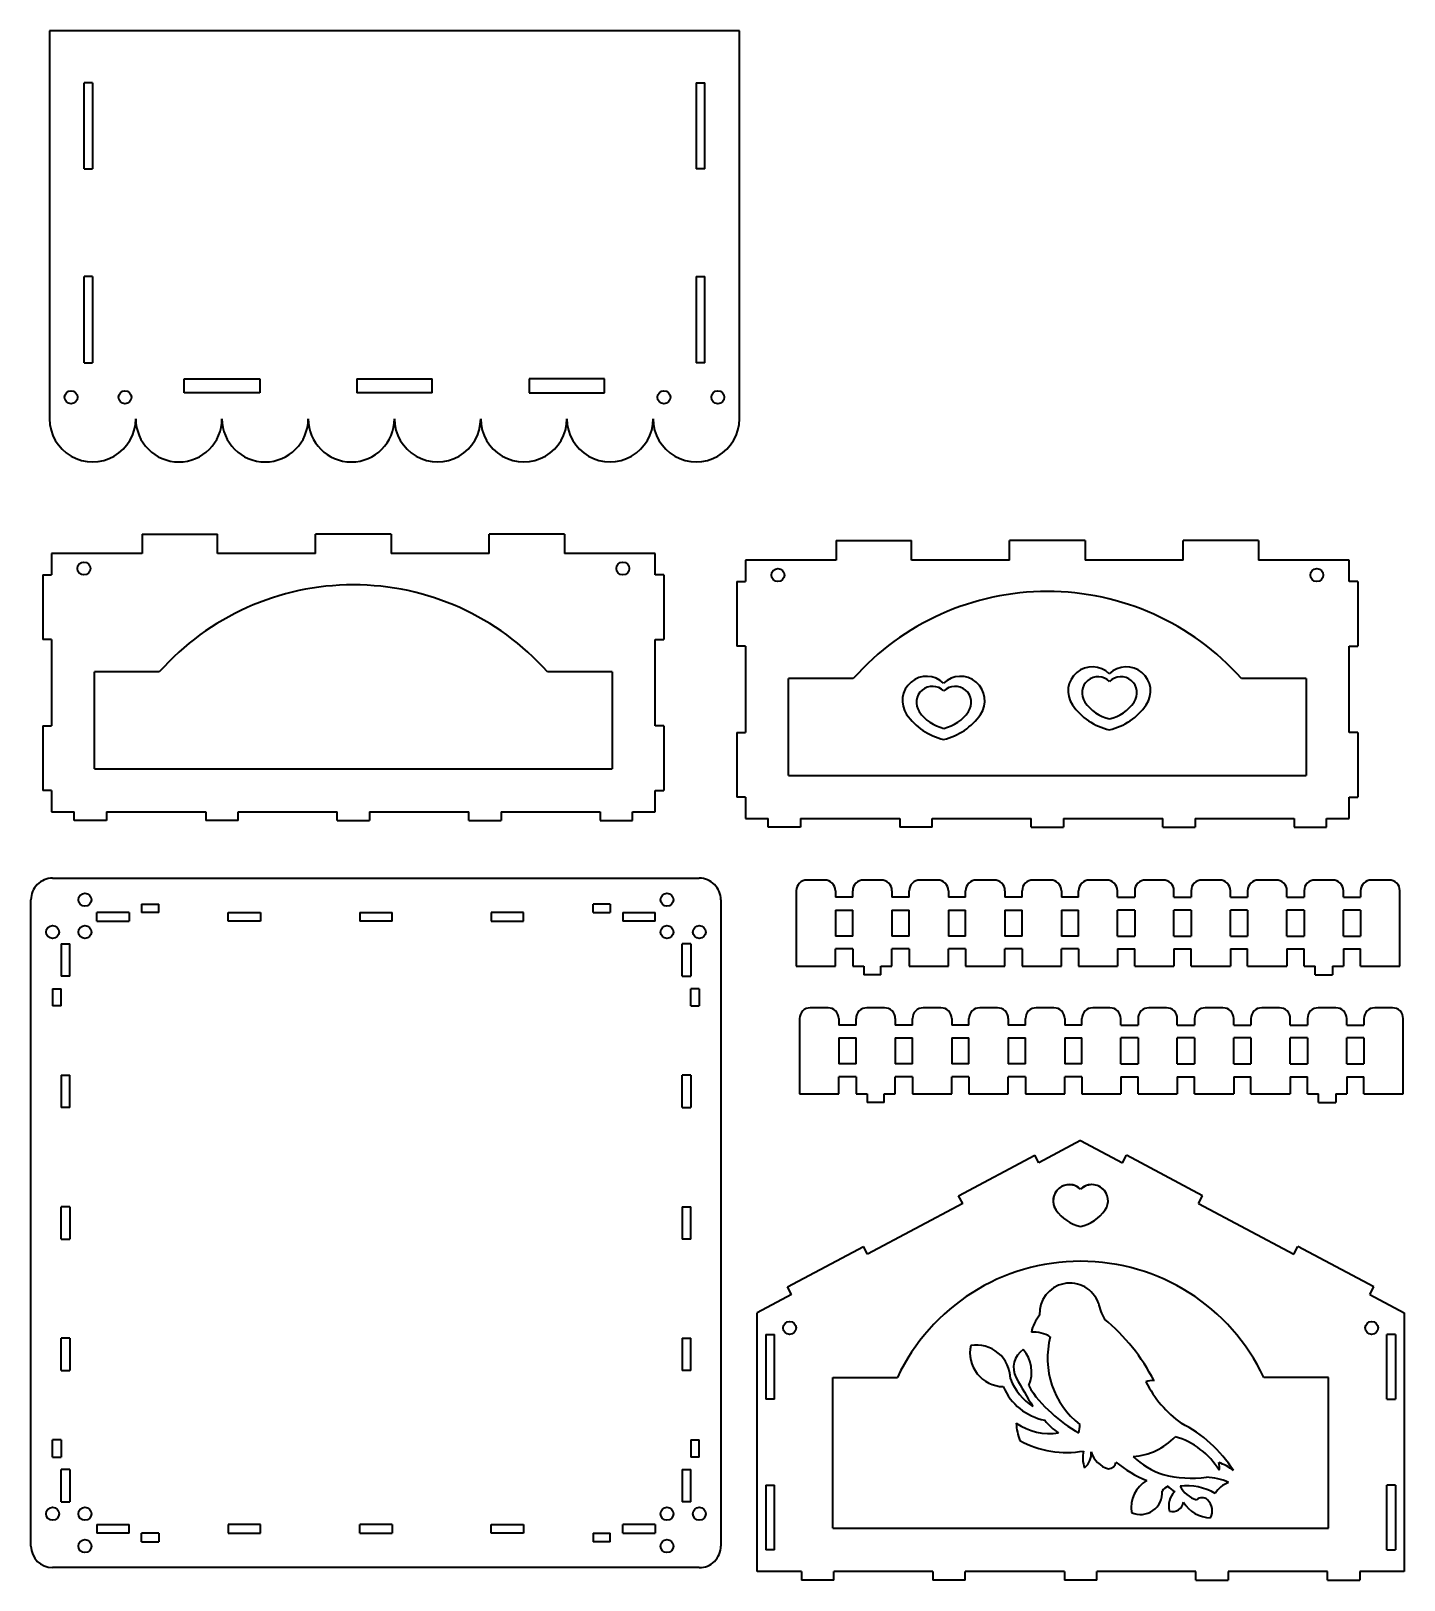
# Model space of a CAD drawing. Extents: x 109 to 1080, y 61 to 780.
# Drawn here: x 109 to 746, y 61 to 780 of the extents above; entities that cross this region are included whole.
import ezdxf

# ---------------------------------------------------------------- set-up
doc = ezdxf.new("R2010")
doc.units = 0

msp = doc.modelspace()

# ---------------------------------------------------------------- linework, layer by layer
at = {"color": 7, "lineweight": 35}
for p, q in [((438.057831, 779.971863), (118.057816, 779.971863)), ((118.057816, 779.971863), (118.057816, 599.971863)), ((438.057831, 599.971863), (438.057831, 779.971863)), ((134.057816, 715.971863), (134.057816, 755.971863)), ((138.057816, 755.971863), (138.057816, 715.971863)), ((418.057831, 755.971863), (418.057831, 715.971863)), ((422.057831, 715.971863), (422.057831, 755.971863)), ((134.057816, 625.971863), (134.057816, 665.971863)), ((138.057816, 665.971863), (138.057816, 625.971863)), ((418.057831, 665.971863), (418.057831, 625.971863)), ((422.057831, 625.971863), (422.057831, 665.971863)), ((180.557816, 618.471863), (215.557816, 618.471863)), ((260.5578, 618.471863), (295.5578, 618.471863)), ((375.557831, 618.471863), (340.5578, 618.471863)), ((215.557816, 611.971863), (180.557816, 611.971863)), ((295.5578, 611.971863), (260.5578, 611.971863)), ((340.5578, 611.971863), (375.557831, 611.971863)), ((160.986969, 546.494812), (195.986969, 546.494812)), ((276.486969, 546.494812), (241.486969, 546.494812)), ((356.986969, 546.494812), (321.986969, 546.494812)), ((482.904846, 543.437622), (517.904846, 543.437622)), ((598.404846, 543.437622), (563.404846, 543.437622)), ((678.904785, 543.437622), (643.904785, 543.437622)), ((160.986969, 537.494812), (118.986969, 537.494812)), ((241.486969, 537.494812), (195.986969, 537.494812)), ((321.986969, 537.494812), (276.486969, 537.494812)), ((398.986969, 537.494812), (356.986969, 537.494812)), ((482.904846, 534.437622), (440.904846, 534.437622)), ((563.404846, 534.437622), (517.904846, 534.437622)), ((643.904785, 534.437622), (598.404846, 534.437622)), ((720.904785, 534.437622), (678.904785, 534.437622)), ((114.986969, 527.494812), (114.986969, 497.494843)), ((402.986969, 527.494812), (402.986969, 497.494843)), ((436.904846, 524.437622), (436.904846, 494.437653)), ((724.904785, 524.437622), (724.904785, 494.437653)), ((118.986969, 497.494843), (118.986969, 457.494843)), ((398.986969, 457.494843), (398.986969, 497.494843)), ((440.904846, 494.437653), (440.904846, 454.437653)), ((720.904785, 454.437653), (720.904785, 494.437653)), ((168.986969, 482.494843), (138.986969, 482.494843)), ((138.986969, 437.494843), (138.986969, 482.494843)), ((378.986969, 482.494843), (348.986969, 482.494843)), ((378.986969, 482.494843), (378.986969, 437.494843)), ((490.904846, 479.437653), (460.904846, 479.437653)), ((460.904846, 434.437653), (460.904846, 479.437653)), ((700.904785, 479.437653), (670.904785, 479.437653)), ((700.904785, 479.437653), (700.904785, 434.437653)), ((114.986969, 457.494843), (114.986969, 427.494843)), ((402.986969, 457.494843), (402.986969, 427.494843)), ((436.904846, 454.437653), (436.904846, 424.437653)), ((724.904785, 454.437653), (724.904785, 424.437653)), ((138.986969, 437.494843), (378.986969, 437.494843)), ((460.904846, 434.437653), (700.904785, 434.437653)), ((144.486969, 417.494843), (190.486969, 417.494843)), ((205.486969, 417.494843), (251.486969, 417.494843)), ((266.486969, 417.494843), (312.486969, 417.494843)), ((327.486969, 417.494843), (373.486969, 417.494843)), ((466.404846, 414.437653), (512.404846, 414.437653)), ((527.404846, 414.437653), (573.404846, 414.437653)), ((588.404846, 414.437653), (634.404785, 414.437653)), ((649.404785, 414.437653), (695.404785, 414.437653)), ((119.463043, 386.771698), (419.463043, 386.771698)), ((109.463043, 76.771683), (109.463043, 376.771698)), ((429.463043, 376.771698), (429.463043, 76.771683)), ((464.413757, 380.922638), (464.413757, 345.922638)), ((744.413696, 345.922638), (744.413696, 380.922638)), ((465.957764, 321.602142), (465.957764, 286.602142)), ((745.957764, 286.602142), (745.957764, 321.602142)), ((596.337769, 265.028107), (576.925964, 254.675171)), ((596.337769, 265.028107), (615.749512, 254.675171)), ((539.749512, 239.381042), (575.043579, 258.20459)), ((652.926025, 239.381042), (617.631836, 258.20459)), ((541.631836, 235.851639), (497.514191, 212.32222)), ((651.043579, 235.851639), (695.161255, 212.32222)), ((460.337738, 197.028107), (495.631866, 215.851639)), ((732.337769, 197.028107), (697.043579, 215.851639)), ((446.337738, 65.028107), (446.337738, 185.028107)), ((746.337769, 185.028107), (746.337769, 65.028107)), ((450.337738, 175.028107), (450.337738, 145.028107)), ((454.337738, 145.028107), (454.337738, 175.028107)), ((738.337769, 145.028107), (738.337769, 175.028107)), ((742.337769, 175.028107), (742.337769, 145.028107)), ((481.337738, 85.028107), (481.337738, 155.028107)), ((481.337738, 155.028107), (511.337738, 155.028107)), ((711.337769, 155.028107), (681.337769, 155.028107)), ((711.337769, 85.028107), (711.337769, 155.028107)), ((450.337738, 105.028107), (450.337738, 75.028107)), ((454.337738, 75.028107), (454.337738, 105.028107)), ((738.337769, 75.028107), (738.337769, 105.028107)), ((742.337769, 105.028107), (742.337769, 75.028107)), ((481.337738, 85.028107), (711.337769, 85.028107)), ((419.463043, 66.771683), (119.463043, 66.771683)), ((466.837738, 65.028107), (446.337738, 65.028107)), ((527.837769, 65.028107), (481.837738, 65.028107)), ((588.837769, 65.028107), (542.837769, 65.028107)), ((649.837769, 65.028107), (603.837769, 65.028107)), ((710.837769, 65.028107), (664.837769, 65.028107)), ((746.337769, 65.028107), (725.837769, 65.028107))]:
    msp.add_line(p, q, dxfattribs=at)
at = {"color": 7, "lineweight": 35, "ltscale": 0.1}
for p, q in [((138.057816, 755.971863), (134.057816, 755.971863)), ((418.057831, 755.971863), (422.057831, 755.971863)), ((134.057816, 715.971863), (138.057816, 715.971863)), ((422.057831, 715.971863), (418.057831, 715.971863)), ((138.057816, 665.971863), (134.057816, 665.971863)), ((418.057831, 665.971863), (422.057831, 665.971863)), ((134.057816, 625.971863), (138.057816, 625.971863)), ((422.057831, 625.971863), (418.057831, 625.971863)), ((114.986969, 527.494812), (118.986969, 527.494812)), ((402.986969, 527.494812), (398.986969, 527.494812)), ((436.904846, 524.437622), (440.904846, 524.437622)), ((724.904785, 524.437622), (720.904785, 524.437622)), ((118.986969, 497.494843), (114.986969, 497.494843)), ((398.986969, 497.494843), (402.986969, 497.494843)), ((440.904846, 494.437653), (436.904846, 494.437653)), ((720.904785, 494.437653), (724.904785, 494.437653)), ((114.986969, 457.494843), (118.986969, 457.494843)), ((402.986969, 457.494843), (398.986969, 457.494843)), ((436.904846, 454.437653), (440.904846, 454.437653)), ((724.904785, 454.437653), (720.904785, 454.437653)), ((118.986969, 427.494843), (114.986969, 427.494843)), ((398.986969, 427.494843), (402.986969, 427.494843)), ((440.904846, 424.437653), (436.904846, 424.437653)), ((720.904785, 424.437653), (724.904785, 424.437653)), ((129.486969, 413.494843), (129.486969, 417.494843)), ((144.486969, 417.494843), (144.486969, 413.494843)), ((190.486969, 417.494843), (190.486969, 413.494843)), ((205.486969, 413.494843), (205.486969, 417.494843)), ((251.486969, 413.494843), (251.486969, 417.494843)), ((266.486969, 417.494843), (266.486969, 413.494843)), ((312.486969, 413.494843), (312.486969, 417.494843)), ((327.486969, 417.494843), (327.486969, 413.494843)), ((373.486969, 417.494843), (373.486969, 413.494843)), ((388.486969, 413.494843), (388.486969, 417.494843)), ((451.404846, 410.437653), (451.404846, 414.437653)), ((466.404846, 414.437653), (466.404846, 410.437653)), ((512.404846, 414.437653), (512.404846, 410.437653)), ((527.404846, 410.437653), (527.404846, 414.437653)), ((573.404846, 410.437653), (573.404846, 414.437653)), ((588.404846, 414.437653), (588.404846, 410.437653)), ((634.404785, 410.437653), (634.404785, 414.437653)), ((649.404785, 414.437653), (649.404785, 410.437653)), ((695.404785, 414.437653), (695.404785, 410.437653)), ((710.404785, 410.437653), (710.404785, 414.437653)), ((160.763046, 374.771698), (160.763046, 370.771698)), ((168.763046, 370.771698), (168.763046, 374.771698)), ((370.163055, 370.771698), (370.163055, 374.771698)), ((378.163055, 374.771698), (378.163055, 370.771698)), ((139.963043, 366.771698), (139.963043, 370.771698)), ((154.963043, 370.771698), (154.963043, 366.771698)), ((200.963043, 366.771698), (200.963043, 370.771698)), ((215.963043, 370.771698), (215.963043, 366.771698)), ((261.963043, 370.771698), (261.963043, 366.771698)), ((276.963043, 366.771698), (276.963043, 370.771698)), ((322.963043, 370.771698), (322.963043, 366.771698)), ((337.963043, 366.771698), (337.963043, 370.771698)), ((383.963043, 370.771698), (383.963043, 366.771698)), ((398.963043, 366.771698), (398.963043, 370.771698)), ((123.463043, 356.271698), (127.463043, 356.271698)), ((415.463043, 356.271698), (411.463043, 356.271698)), ((495.713776, 345.922638), (495.713776, 341.922638)), ((503.713776, 341.922638), (503.713776, 345.922638)), ((705.11377, 341.922638), (705.11377, 345.922638)), ((713.11377, 345.922638), (713.11377, 341.922638)), ((127.463043, 341.271698), (123.463043, 341.271698)), ((411.463043, 341.271698), (415.463043, 341.271698)), ((119.463043, 335.47171), (123.463043, 335.47171)), ((419.463043, 335.47171), (415.463043, 335.47171)), ((123.463043, 327.47171), (119.463043, 327.47171)), ((415.463043, 327.47171), (419.463043, 327.47171)), ((123.463043, 295.271698), (127.463043, 295.271698)), ((415.463043, 295.271698), (411.463043, 295.271698)), ((497.257782, 286.602142), (497.257782, 282.602142)), ((505.257782, 282.602142), (505.257782, 286.602142)), ((706.657715, 282.602142), (706.657715, 286.602142)), ((714.657715, 286.602142), (714.657715, 282.602142)), ((127.463043, 280.271698), (123.463043, 280.271698)), ((411.463043, 280.271698), (415.463043, 280.271698)), ((615.749512, 254.675171), (617.631836, 258.20459)), ((127.463043, 234.271683), (123.463043, 234.271683)), ((411.463043, 234.271683), (415.463043, 234.271683)), ((123.463043, 219.271683), (127.463043, 219.271683)), ((415.463043, 219.271683), (411.463043, 219.271683)), ((497.514191, 212.32222), (495.631866, 215.851639)), ((695.161255, 212.32222), (697.043579, 215.851639)), ((462.220093, 193.498688), (460.337738, 197.028107)), ((127.463043, 173.271683), (123.463043, 173.271683)), ((411.463043, 173.271683), (415.463043, 173.271683)), ((450.337738, 175.028107), (454.337738, 175.028107)), ((742.337769, 175.028107), (738.337769, 175.028107)), ((123.463043, 158.271683), (127.463043, 158.271683)), ((415.463043, 158.271683), (411.463043, 158.271683)), ((454.337738, 145.028107), (450.337738, 145.028107)), ((738.337769, 145.028107), (742.337769, 145.028107)), ((123.463043, 126.071686), (119.463043, 126.071686)), ((415.463043, 126.071686), (419.463043, 126.071686)), ((119.463043, 118.071686), (123.463043, 118.071686)), ((419.463043, 118.071686), (415.463043, 118.071686)), ((127.463043, 112.271683), (123.463043, 112.271683)), ((411.463043, 112.271683), (415.463043, 112.271683)), ((450.337738, 105.028107), (454.337738, 105.028107)), ((742.337769, 105.028107), (738.337769, 105.028107)), ((123.463043, 97.271683), (127.463043, 97.271683)), ((415.463043, 97.271683), (411.463043, 97.271683)), ((139.963043, 86.771683), (139.963043, 82.771683)), ((154.963043, 82.771683), (154.963043, 86.771683)), ((200.963043, 86.771683), (200.963043, 82.771683)), ((215.963043, 82.771683), (215.963043, 86.771683)), ((261.963043, 82.771683), (261.963043, 86.771683)), ((276.963043, 86.771683), (276.963043, 82.771683)), ((322.963043, 82.771683), (322.963043, 86.771683)), ((337.963043, 86.771683), (337.963043, 82.771683)), ((383.963043, 82.771683), (383.963043, 86.771683)), ((398.963043, 86.771683), (398.963043, 82.771683)), ((160.763046, 78.771683), (160.763046, 82.771683)), ((168.763046, 82.771683), (168.763046, 78.771683)), ((370.163055, 82.771683), (370.163055, 78.771683)), ((378.163055, 78.771683), (378.163055, 82.771683)), ((454.337738, 75.028107), (450.337738, 75.028107)), ((738.337769, 75.028107), (742.337769, 75.028107)), ((466.837738, 65.028107), (466.837738, 61.028107)), ((481.837738, 61.028107), (481.837738, 65.028107)), ((527.837769, 65.028107), (527.837769, 61.028107)), ((542.837769, 61.028107), (542.837769, 65.028107)), ((588.837769, 65.028107), (588.837769, 61.028107)), ((603.837769, 61.028107), (603.837769, 65.028107)), ((649.837769, 61.028107), (649.837769, 65.028107)), ((664.837769, 65.028107), (664.837769, 61.028107)), ((710.837769, 61.028107), (710.837769, 65.028107)), ((725.837769, 65.028107), (725.837769, 61.028107))]:
    msp.add_line(p, q, dxfattribs=at)
at = {"color": 7, "lineweight": 35, "ltscale": 0.1625}
for p, q in [((180.557816, 611.971863), (180.557816, 618.471863)), ((215.557816, 618.471863), (215.557816, 611.971863)), ((260.5578, 618.471863), (260.5578, 611.971863)), ((295.5578, 611.971863), (295.5578, 618.471863)), ((340.5578, 618.471863), (340.5578, 611.971863)), ((375.557831, 611.971863), (375.557831, 618.471863))]:
    msp.add_line(p, q, dxfattribs=at)
at = {"color": 7, "lineweight": 35, "ltscale": 0.225}
for p, q in [((160.986969, 546.494812), (160.986969, 537.494812)), ((195.986969, 537.494812), (195.986969, 546.494812)), ((241.486969, 537.494812), (241.486969, 546.494812)), ((276.486969, 546.494812), (276.486969, 537.494812)), ((321.986969, 537.494812), (321.986969, 546.494812)), ((356.986969, 546.494812), (356.986969, 537.494812)), ((482.904846, 543.437622), (482.904846, 534.437622)), ((517.904846, 534.437622), (517.904846, 543.437622)), ((563.404846, 534.437622), (563.404846, 543.437622)), ((598.404846, 543.437622), (598.404846, 534.437622)), ((643.904785, 534.437622), (643.904785, 543.437622)), ((678.904785, 543.437622), (678.904785, 534.437622))]:
    msp.add_line(p, q, dxfattribs=at)
at = {"color": 7, "lineweight": 35, "ltscale": 0.25}
for p, q in [((118.986969, 537.494812), (118.986969, 527.494812)), ((398.986969, 527.494812), (398.986969, 537.494812)), ((440.904846, 534.437622), (440.904846, 524.437622)), ((720.904785, 524.437622), (720.904785, 534.437622)), ((118.986969, 427.494843), (118.986969, 417.494843)), ((398.986969, 417.494843), (398.986969, 427.494843)), ((440.904846, 424.437653), (440.904846, 414.437653)), ((720.904785, 414.437653), (720.904785, 424.437653))]:
    msp.add_line(p, q, dxfattribs=at)
at = {"color": 7, "lineweight": 35, "ltscale": 0.2625}
for p, q in [((118.986969, 417.494843), (129.486969, 417.494843)), ((388.486969, 417.494843), (398.986969, 417.494843)), ((440.904846, 414.437653), (451.404846, 414.437653)), ((710.404785, 414.437653), (720.904785, 414.437653))]:
    msp.add_line(p, q, dxfattribs=at)
at = {"color": 7, "lineweight": 35, "ltscale": 0.375}
for p, q in [((144.486969, 413.494843), (129.486969, 413.494843)), ((205.486969, 413.494843), (190.486969, 413.494843)), ((251.486969, 413.494843), (266.486969, 413.494843)), ((312.486969, 413.494843), (327.486969, 413.494843)), ((373.486969, 413.494843), (388.486969, 413.494843)), ((466.404846, 410.437653), (451.404846, 410.437653)), ((527.404846, 410.437653), (512.404846, 410.437653)), ((573.404846, 410.437653), (588.404846, 410.437653)), ((634.404785, 410.437653), (649.404785, 410.437653)), ((695.404785, 410.437653), (710.404785, 410.437653)), ((154.963043, 370.771698), (139.963043, 370.771698)), ((139.963043, 366.771698), (154.963043, 366.771698)), ((200.963043, 370.771698), (215.963043, 370.771698)), ((215.963043, 366.771698), (200.963043, 366.771698)), ((261.963043, 370.771698), (276.963043, 370.771698)), ((276.963043, 366.771698), (261.963043, 366.771698)), ((337.963043, 370.771698), (322.963043, 370.771698)), ((322.963043, 366.771698), (337.963043, 366.771698)), ((383.963043, 370.771698), (398.963043, 370.771698)), ((398.963043, 366.771698), (383.963043, 366.771698)), ((123.463043, 356.271698), (123.463043, 341.271698)), ((127.463043, 341.271698), (127.463043, 356.271698)), ((411.463043, 341.271698), (411.463043, 356.271698)), ((415.463043, 356.271698), (415.463043, 341.271698)), ((123.463043, 295.271698), (123.463043, 280.271698)), ((127.463043, 280.271698), (127.463043, 295.271698)), ((411.463043, 280.271698), (411.463043, 295.271698)), ((415.463043, 295.271698), (415.463043, 280.271698)), ((123.463043, 219.271683), (123.463043, 234.271683)), ((127.463043, 234.271683), (127.463043, 219.271683)), ((411.463043, 234.271683), (411.463043, 219.271683)), ((415.463043, 219.271683), (415.463043, 234.271683)), ((123.463043, 158.271683), (123.463043, 173.271683)), ((127.463043, 173.271683), (127.463043, 158.271683)), ((411.463043, 173.271683), (411.463043, 158.271683)), ((415.463043, 158.271683), (415.463043, 173.271683)), ((123.463043, 97.271683), (123.463043, 112.271683)), ((127.463043, 112.271683), (127.463043, 97.271683)), ((411.463043, 112.271683), (411.463043, 97.271683)), ((415.463043, 97.271683), (415.463043, 112.271683)), ((139.963043, 86.771683), (154.963043, 86.771683)), ((215.963043, 86.771683), (200.963043, 86.771683)), ((276.963043, 86.771683), (261.963043, 86.771683)), ((322.963043, 86.771683), (337.963043, 86.771683)), ((398.963043, 86.771683), (383.963043, 86.771683)), ((154.963043, 82.771683), (139.963043, 82.771683)), ((200.963043, 82.771683), (215.963043, 82.771683)), ((261.963043, 82.771683), (276.963043, 82.771683)), ((337.963043, 82.771683), (322.963043, 82.771683)), ((383.963043, 82.771683), (398.963043, 82.771683)), ((481.837738, 61.028107), (466.837738, 61.028107)), ((542.837769, 61.028107), (527.837769, 61.028107)), ((603.837769, 61.028107), (588.837769, 61.028107)), ((649.837769, 61.028107), (664.837769, 61.028107)), ((710.837769, 61.028107), (725.837769, 61.028107))]:
    msp.add_line(p, q, dxfattribs=at)
at = {"color": 7, "lineweight": 35, "ltscale": 0.205}
for p, q in [((477.613739, 385.922638), (469.413757, 385.922638)), ((503.813751, 385.922638), (495.613739, 385.922638)), ((582.413757, 385.922638), (574.213745, 385.922638)), ((479.157745, 326.602142), (470.957764, 326.602142)), ((505.357758, 326.602142), (497.157745, 326.602142)), ((557.757751, 326.602142), (549.557739, 326.602142)), ((583.957764, 326.602142), (575.757751, 326.602142))]:
    msp.add_line(p, q, dxfattribs=at)
at = {"color": 7, "lineweight": 35, "ltscale": 0.205002}
for p, q in [((530.013794, 385.922638), (521.813721, 385.922638)), ((634.61377, 385.922638), (626.413696, 385.922638)), ((687.013794, 385.922638), (678.813721, 385.922638)), ((662.357788, 326.602142), (654.157715, 326.602142)), ((714.757813, 326.602142), (706.557739, 326.602142))]:
    msp.add_line(p, q, dxfattribs=at)
at = {"color": 7, "lineweight": 35, "ltscale": 0.204999}
for p, q in [((556.213745, 385.922638), (548.013794, 385.922638)), ((660.813721, 385.922638), (652.61377, 385.922638)), ((713.213745, 385.922638), (705.013794, 385.922638)), ((739.413696, 385.922638), (731.213745, 385.922638)), ((531.557739, 326.602142), (523.357788, 326.602142)), ((636.157715, 326.602142), (627.957764, 326.602142)), ((688.557739, 326.602142), (680.357788, 326.602142)), ((740.957764, 326.602142), (732.757813, 326.602142))]:
    msp.add_line(p, q, dxfattribs=at)
at = {"color": 7, "lineweight": 35, "ltscale": 0.199998}
msp.add_line((608.413696, 385.922638), (600.413757, 385.922638), dxfattribs=at)
at = {"color": 7, "lineweight": 35, "ltscale": 0.2}
for p, q in [((160.763046, 374.771698), (168.763046, 374.771698)), ((378.163055, 374.771698), (370.163055, 374.771698)), ((490.613739, 377.922638), (482.613739, 377.922638)), ((543.013794, 377.922638), (535.013794, 377.922638)), ((569.213745, 377.922638), (561.213745, 377.922638)), ((595.413757, 377.922638), (587.413757, 377.922638)), ((613.413696, 377.922638), (621.413696, 377.922638)), ((639.61377, 377.922638), (647.61377, 377.922638)), ((665.813721, 377.922638), (673.813721, 377.922638)), ((692.013794, 377.922638), (700.013794, 377.922638)), ((718.213745, 377.922638), (726.213745, 377.922638)), ((168.763046, 370.771698), (160.763046, 370.771698)), ((370.163055, 370.771698), (378.163055, 370.771698)), ((482.613739, 371.922638), (490.613739, 371.922638)), ((535.013794, 371.922638), (543.013794, 371.922638)), ((561.213745, 371.922638), (569.213745, 371.922638)), ((587.413757, 371.922638), (595.413757, 371.922638)), ((621.413696, 371.922638), (613.413696, 371.922638)), ((647.61377, 371.922638), (639.61377, 371.922638)), ((673.813721, 371.922638), (665.813721, 371.922638)), ((700.013794, 371.922638), (692.013794, 371.922638)), ((726.213745, 371.922638), (718.213745, 371.922638)), ((490.613739, 359.922638), (482.613739, 359.922638)), ((543.013794, 359.922638), (535.013794, 359.922638)), ((569.213745, 359.922638), (561.213745, 359.922638)), ((595.413757, 359.922638), (587.413757, 359.922638)), ((613.413696, 359.922638), (621.413696, 359.922638)), ((639.61377, 359.922638), (647.61377, 359.922638)), ((665.813721, 359.922638), (673.813721, 359.922638)), ((692.013794, 359.922638), (700.013794, 359.922638)), ((718.213745, 359.922638), (726.213745, 359.922638)), ((490.613739, 353.922638), (482.613739, 353.922638)), ((482.613739, 345.922638), (482.613739, 353.922638)), ((490.613739, 353.922638), (490.613739, 345.922638)), ((508.813751, 345.922638), (508.813751, 353.922638)), ((516.813721, 353.922638), (516.813721, 345.922638)), ((543.013794, 353.922638), (535.013794, 353.922638)), ((535.013794, 345.922638), (535.013794, 353.922638)), ((543.013794, 353.922638), (543.013794, 345.922638)), ((569.213745, 353.922638), (561.213745, 353.922638)), ((561.213745, 345.922638), (561.213745, 353.922638)), ((569.213745, 353.922638), (569.213745, 345.922638)), ((595.413757, 353.922638), (587.413757, 353.922638)), ((587.413757, 345.922638), (587.413757, 353.922638)), ((595.413757, 353.922638), (595.413757, 345.922638)), ((613.413696, 353.922638), (621.413696, 353.922638)), ((613.413696, 353.922638), (613.413696, 345.922638)), ((621.413696, 345.922638), (621.413696, 353.922638)), ((639.61377, 353.922638), (647.61377, 353.922638)), ((639.61377, 353.922638), (639.61377, 345.922638)), ((647.61377, 345.922638), (647.61377, 353.922638)), ((665.813721, 353.922638), (673.813721, 353.922638)), ((665.813721, 353.922638), (665.813721, 345.922638)), ((673.813721, 345.922638), (673.813721, 353.922638)), ((692.013794, 353.922638), (700.013794, 353.922638)), ((692.013794, 353.922638), (692.013794, 345.922638)), ((700.013794, 345.922638), (700.013794, 353.922638)), ((718.213745, 353.922638), (726.213745, 353.922638)), ((718.213745, 353.922638), (718.213745, 345.922638)), ((726.213745, 345.922638), (726.213745, 353.922638)), ((503.713776, 341.922638), (495.713776, 341.922638)), ((705.11377, 341.922638), (713.11377, 341.922638)), ((119.463043, 335.47171), (119.463043, 327.47171)), ((123.463043, 327.47171), (123.463043, 335.47171)), ((415.463043, 327.47171), (415.463043, 335.47171)), ((419.463043, 335.47171), (419.463043, 327.47171)), ((609.957764, 326.602142), (601.957764, 326.602142)), ((492.157745, 318.602142), (484.157745, 318.602142)), ((544.557739, 318.602142), (536.557739, 318.602142)), ((570.757751, 318.602142), (562.757751, 318.602142)), ((596.957764, 318.602142), (588.957764, 318.602142)), ((614.957764, 318.602142), (622.957764, 318.602142)), ((641.157715, 318.602142), (649.157715, 318.602142)), ((667.357788, 318.602142), (675.357788, 318.602142)), ((693.557739, 318.602142), (701.557739, 318.602142)), ((719.757813, 318.602142), (727.757813, 318.602142)), ((484.157745, 312.602142), (492.157745, 312.602142)), ((536.557739, 312.602142), (544.557739, 312.602142)), ((562.757751, 312.602142), (570.757751, 312.602142)), ((588.957764, 312.602142), (596.957764, 312.602142)), ((622.957764, 312.602142), (614.957764, 312.602142)), ((649.157715, 312.602142), (641.157715, 312.602142)), ((675.357788, 312.602142), (667.357788, 312.602142)), ((701.557739, 312.602142), (693.557739, 312.602142)), ((727.757813, 312.602142), (719.757813, 312.602142)), ((492.157745, 300.602142), (484.157745, 300.602142)), ((544.557739, 300.602142), (536.557739, 300.602142)), ((570.757751, 300.602142), (562.757751, 300.602142)), ((596.957764, 300.602142), (588.957764, 300.602142)), ((614.957764, 300.602142), (622.957764, 300.602142)), ((641.157715, 300.602142), (649.157715, 300.602142)), ((667.357788, 300.602142), (675.357788, 300.602142)), ((693.557739, 300.602142), (701.557739, 300.602142)), ((719.757813, 300.602142), (727.757813, 300.602142)), ((492.157745, 294.602142), (484.157745, 294.602142)), ((484.157745, 286.602142), (484.157745, 294.602142)), ((492.157745, 294.602142), (492.157745, 286.602142)), ((510.357758, 286.602142), (510.357758, 294.602142)), ((518.357788, 294.602142), (518.357788, 286.602142)), ((544.557739, 294.602142), (536.557739, 294.602142)), ((536.557739, 286.602142), (536.557739, 294.602142)), ((544.557739, 294.602142), (544.557739, 286.602142)), ((570.757751, 294.602142), (562.757751, 294.602142)), ((562.757751, 286.602142), (562.757751, 294.602142)), ((570.757751, 294.602142), (570.757751, 286.602142)), ((596.957764, 294.602142), (588.957764, 294.602142)), ((588.957764, 286.602142), (588.957764, 294.602142)), ((596.957764, 294.602142), (596.957764, 286.602142)), ((614.957764, 294.602142), (622.957764, 294.602142)), ((614.957764, 294.602142), (614.957764, 286.602142)), ((622.957764, 286.602142), (622.957764, 294.602142)), ((641.157715, 294.602142), (649.157715, 294.602142)), ((641.157715, 294.602142), (641.157715, 286.602142)), ((649.157715, 286.602142), (649.157715, 294.602142)), ((667.357788, 294.602142), (675.357788, 294.602142)), ((667.357788, 294.602142), (667.357788, 286.602142)), ((675.357788, 286.602142), (675.357788, 294.602142)), ((693.557739, 294.602142), (701.557739, 294.602142)), ((693.557739, 294.602142), (693.557739, 286.602142)), ((701.557739, 286.602142), (701.557739, 294.602142)), ((719.757813, 294.602142), (727.757813, 294.602142)), ((719.757813, 294.602142), (719.757813, 286.602142)), ((727.757813, 286.602142), (727.757813, 294.602142)), ((505.257782, 282.602142), (497.257782, 282.602142)), ((706.657715, 282.602142), (714.657715, 282.602142)), ((119.463043, 118.071686), (119.463043, 126.071686)), ((123.463043, 126.071686), (123.463043, 118.071686)), ((415.463043, 126.071686), (415.463043, 118.071686)), ((419.463043, 118.071686), (419.463043, 126.071686)), ((168.763046, 82.771683), (160.763046, 82.771683)), ((370.163055, 82.771683), (378.163055, 82.771683)), ((160.763046, 78.771683), (168.763046, 78.771683)), ((378.163055, 78.771683), (370.163055, 78.771683))]:
    msp.add_line(p, q, dxfattribs=at)
at = {"color": 7, "lineweight": 35, "ltscale": 0.075}
for p, q in [((482.613739, 380.922638), (482.613739, 377.922638)), ((490.613739, 377.922638), (490.613739, 380.922638)), ((508.813751, 380.922638), (508.813751, 377.922638)), ((516.813721, 377.922638), (516.813721, 380.922638)), ((535.013794, 380.922638), (535.013794, 377.922638)), ((543.013794, 377.922638), (543.013794, 380.922638)), ((561.213745, 380.922638), (561.213745, 377.922638)), ((569.213745, 377.922638), (569.213745, 380.922638)), ((587.413757, 380.922638), (587.413757, 377.922638)), ((595.413757, 377.922638), (595.413757, 380.922638)), ((613.413696, 377.922638), (613.413696, 380.922638)), ((621.413696, 380.922638), (621.413696, 377.922638)), ((639.61377, 377.922638), (639.61377, 380.922638)), ((647.61377, 380.922638), (647.61377, 377.922638)), ((665.813721, 377.922638), (665.813721, 380.922638)), ((673.813721, 380.922638), (673.813721, 377.922638)), ((692.013794, 377.922638), (692.013794, 380.922638)), ((700.013794, 380.922638), (700.013794, 377.922638)), ((718.213745, 377.922638), (718.213745, 380.922638)), ((726.213745, 380.922638), (726.213745, 377.922638)), ((484.157745, 321.602142), (484.157745, 318.602142)), ((492.157745, 318.602142), (492.157745, 321.602142)), ((510.357758, 321.602142), (510.357758, 318.602142)), ((518.357788, 318.602142), (518.357788, 321.602142)), ((536.557739, 321.602142), (536.557739, 318.602142)), ((544.557739, 318.602142), (544.557739, 321.602142)), ((562.757751, 321.602142), (562.757751, 318.602142)), ((570.757751, 318.602142), (570.757751, 321.602142)), ((588.957764, 321.602142), (588.957764, 318.602142)), ((596.957764, 318.602142), (596.957764, 321.602142)), ((614.957764, 318.602142), (614.957764, 321.602142)), ((622.957764, 321.602142), (622.957764, 318.602142)), ((641.157715, 318.602142), (641.157715, 321.602142)), ((649.157715, 321.602142), (649.157715, 318.602142)), ((667.357788, 318.602142), (667.357788, 321.602142)), ((675.357788, 321.602142), (675.357788, 318.602142)), ((693.557739, 318.602142), (693.557739, 321.602142)), ((701.557739, 321.602142), (701.557739, 318.602142)), ((719.757813, 318.602142), (719.757813, 321.602142)), ((727.757813, 321.602142), (727.757813, 318.602142))]:
    msp.add_line(p, q, dxfattribs=at)
at = {"color": 7, "lineweight": 35, "ltscale": 0.199999}
for p, q in [((516.813721, 377.922638), (508.813751, 377.922638)), ((508.813751, 371.922638), (516.813721, 371.922638)), ((516.813721, 359.922638), (508.813751, 359.922638)), ((516.813721, 353.922638), (508.813751, 353.922638))]:
    msp.add_line(p, q, dxfattribs=at)
at = {"color": 7, "lineweight": 35, "ltscale": 0.3}
for p, q in [((482.613739, 371.922638), (482.613739, 359.922638)), ((490.613739, 359.922638), (490.613739, 371.922638)), ((508.813751, 371.922638), (508.813751, 359.922638)), ((516.813721, 359.922638), (516.813721, 371.922638)), ((535.013794, 371.922638), (535.013794, 359.922638)), ((543.013794, 359.922638), (543.013794, 371.922638)), ((561.213745, 371.922638), (561.213745, 359.922638)), ((569.213745, 359.922638), (569.213745, 371.922638)), ((587.413757, 371.922638), (587.413757, 359.922638)), ((595.413757, 359.922638), (595.413757, 371.922638)), ((613.413696, 359.922638), (613.413696, 371.922638)), ((621.413696, 371.922638), (621.413696, 359.922638)), ((639.61377, 359.922638), (639.61377, 371.922638)), ((647.61377, 371.922638), (647.61377, 359.922638)), ((665.813721, 359.922638), (665.813721, 371.922638)), ((673.813721, 371.922638), (673.813721, 359.922638)), ((692.013794, 359.922638), (692.013794, 371.922638)), ((700.013794, 371.922638), (700.013794, 359.922638)), ((718.213745, 359.922638), (718.213745, 371.922638)), ((726.213745, 371.922638), (726.213745, 359.922638)), ((484.157745, 312.602142), (484.157745, 300.602142)), ((492.157745, 300.602142), (492.157745, 312.602142)), ((510.357758, 312.602142), (510.357758, 300.602142)), ((518.357788, 300.602142), (518.357788, 312.602142)), ((536.557739, 312.602142), (536.557739, 300.602142)), ((544.557739, 300.602142), (544.557739, 312.602142)), ((562.757751, 312.602142), (562.757751, 300.602142)), ((570.757751, 300.602142), (570.757751, 312.602142)), ((588.957764, 312.602142), (588.957764, 300.602142)), ((596.957764, 300.602142), (596.957764, 312.602142)), ((614.957764, 300.602142), (614.957764, 312.602142)), ((622.957764, 312.602142), (622.957764, 300.602142)), ((641.157715, 300.602142), (641.157715, 312.602142)), ((649.157715, 312.602142), (649.157715, 300.602142)), ((667.357788, 300.602142), (667.357788, 312.602142)), ((675.357788, 312.602142), (675.357788, 300.602142)), ((693.557739, 300.602142), (693.557739, 312.602142)), ((701.557739, 312.602142), (701.557739, 300.602142)), ((719.757813, 300.602142), (719.757813, 312.602142)), ((727.757813, 312.602142), (727.757813, 300.602142))]:
    msp.add_line(p, q, dxfattribs=at)
at = {"color": 7, "lineweight": 35, "ltscale": 0.455}
for p, q in [((464.413757, 345.922638), (482.613739, 345.922638)), ((569.213745, 345.922638), (587.413757, 345.922638)), ((465.957764, 286.602142), (484.157745, 286.602142)), ((544.557739, 286.602142), (562.757751, 286.602142)), ((570.757751, 286.602142), (588.957764, 286.602142))]:
    msp.add_line(p, q, dxfattribs=at)
at = {"color": 7, "lineweight": 35, "ltscale": 0.127501}
for p, q in [((490.613739, 345.922638), (495.713776, 345.922638)), ((492.157745, 286.602142), (497.257782, 286.602142))]:
    msp.add_line(p, q, dxfattribs=at)
at = {"color": 7, "lineweight": 35, "ltscale": 0.127499}
for p, q in [((503.713776, 345.922638), (508.813751, 345.922638)), ((700.013794, 345.922638), (705.11377, 345.922638)), ((713.11377, 345.922638), (718.213745, 345.922638)), ((505.257782, 286.602142), (510.357758, 286.602142)), ((701.557739, 286.602142), (706.657715, 286.602142))]:
    msp.add_line(p, q, dxfattribs=at)
at = {"color": 7, "lineweight": 35, "ltscale": 0.455002}
for p, q in [((516.813721, 345.922638), (535.013794, 345.922638)), ((621.413696, 345.922638), (639.61377, 345.922638)), ((673.813721, 345.922638), (692.013794, 345.922638)), ((649.157715, 286.602142), (667.357788, 286.602142))]:
    msp.add_line(p, q, dxfattribs=at)
at = {"color": 7, "lineweight": 35, "ltscale": 0.454999}
for p, q in [((543.013794, 345.922638), (561.213745, 345.922638)), ((647.61377, 345.922638), (665.813721, 345.922638)), ((726.213745, 345.922638), (744.413696, 345.922638)), ((518.357788, 286.602142), (536.557739, 286.602142)), ((622.957764, 286.602142), (641.157715, 286.602142)), ((675.357788, 286.602142), (693.557739, 286.602142)), ((727.757813, 286.602142), (745.957764, 286.602142))]:
    msp.add_line(p, q, dxfattribs=at)
at = {"color": 7, "lineweight": 35, "ltscale": 0.449998}
msp.add_line((595.413757, 345.922638), (613.413696, 345.922638), dxfattribs=at)
at = {"color": 7, "lineweight": 35, "ltscale": 0.200001}
for p, q in [((518.357788, 318.602142), (510.357758, 318.602142)), ((510.357758, 312.602142), (518.357788, 312.602142)), ((518.357788, 300.602142), (510.357758, 300.602142)), ((518.357788, 294.602142), (510.357758, 294.602142))]:
    msp.add_line(p, q, dxfattribs=at)
at = {"color": 7, "lineweight": 35, "ltscale": 0.45}
for p, q in [((596.957764, 286.602142), (614.957764, 286.602142)), ((462.220093, 193.498688), (446.337738, 185.028107))]:
    msp.add_line(p, q, dxfattribs=at)
at = {"color": 7, "lineweight": 35, "ltscale": 0.127502}
msp.add_line((714.657715, 286.602142), (719.757813, 286.602142), dxfattribs=at)
at = {"color": 7, "lineweight": 35, "ltscale": 0.100001}
for p, q in [((576.925964, 254.675171), (575.043579, 258.20459)), ((651.043579, 235.851639), (652.926025, 239.381042)), ((730.455322, 193.498688), (732.337769, 197.028107))]:
    msp.add_line(p, q, dxfattribs=at)
at = {"color": 7, "lineweight": 35, "ltscale": 0.099999}
msp.add_line((541.631836, 235.851639), (539.749512, 239.381042), dxfattribs=at)
at = {"color": 7, "lineweight": 35, "ltscale": 0.450002}
msp.add_line((730.455322, 193.498688), (746.337769, 185.028107), dxfattribs=at)
at = {"color": 7, "lineweight": 35}
for centre in [(128.057816, 609.971863), (153.057816, 609.971863), (403.057831, 609.971863), (428.057831, 609.971863), (133.986969, 530.494812), (383.986969, 530.494812), (455.904846, 527.437622), (705.904785, 527.437622), (134.463043, 376.771698), (404.463043, 376.771698), (119.463043, 361.771698), (134.463043, 361.771698), (404.463043, 361.771698), (419.463043, 361.771698), (461.337738, 178.028107), (731.337769, 178.028107), (119.463043, 91.771683), (134.463043, 91.771683), (404.463043, 91.771683), (419.463043, 91.771683), (134.463043, 76.771683), (404.463043, 76.771683)]:
    msp.add_circle(centre, 3, dxfattribs=at)
for centre, radius, start, end in [((138.057816, 599.971863), 20, 179.999991, 360), ((178.057816, 599.971863), 20, 180.000009, 360), ((218.057816, 599.971863), 20, 180.000009, 360), ((258.0578, 599.971863), 20, 180.000009, 360), ((298.0578, 599.971863), 20, 179.999991, 360), ((338.0578, 599.971863), 20, 179.999991, 360), ((378.057831, 599.971863), 20, 179.999991, 360), ((418.057831, 599.971863), 20, 179.999991, 360), ((258.986969, 402.494843), 120.415947, 41.633541, 138.366464), ((580.904846, 399.437653), 120.415947, 41.633541, 138.366464), ((601.776733, 473.62558), 11.25, 45.572996, 214.572172), ((617.526733, 473.62558), 11.25, 325.427833, 134.427002), ((524.907959, 469.182739), 11.25, 45.572996, 214.572172), ((527.624268, 468.307281), 7.5, 45.572996, 214.572172), ((540.657959, 469.182739), 11.25, 325.427833, 134.427002), ((538.124268, 468.307281), 7.5, 325.427833, 134.427002), ((604.493042, 472.750122), 7.5, 45.572996, 214.572172), ((614.993042, 472.750122), 7.5, 325.427833, 134.427002), ((613.96228, 479.275726), 19, 214.572172, 257.169624), ((605.523804, 479.275726), 19, 282.830371, 325.427833), ((539.111816, 478.97113), 28.5, 214.572172, 257.169624), ((537.093506, 474.832886), 19, 214.572172, 257.169624), ((526.454102, 478.97113), 28.5, 282.830371, 325.427833), ((528.655029, 474.832886), 19, 282.830371, 325.427833), ((615.980591, 483.414001), 28.5, 214.572172, 257.169624), ((603.322876, 483.414001), 28.5, 282.830371, 325.427833), ((119.463043, 376.771698), 10, 90.000003, 180.000009), ((419.463043, 376.771698), 10, 0, 90.000003), ((469.413757, 380.922638), 5, 90.000003, 179.999991), ((477.613739, 380.922638), 5, 0, 90.000003), ((495.613739, 380.922638), 5, 90.000003, 180.000009), ((503.813751, 380.922638), 5, 0, 90.000003), ((521.813721, 380.922638), 5, 90.000003, 180.000009), ((530.013794, 380.922638), 5, 0, 90.000003), ((548.013794, 380.922638), 5, 90.000003, 180.000009), ((556.213745, 380.922638), 5, 0, 90.000003), ((574.213745, 380.922638), 5, 90.000003, 180.000009), ((582.413757, 380.922638), 5, 0, 90.000003), ((600.413757, 380.922638), 5, 90.000003, 180.000009), ((608.413696, 380.922638), 5, 0, 90.000003), ((626.413696, 380.922638), 5, 90.000003, 180.000009), ((634.61377, 380.922638), 5, 0, 90.000003), ((652.61377, 380.922638), 5, 90.000003, 180.000009), ((660.813721, 380.922638), 5, 0, 90.000003), ((678.813721, 380.922638), 5, 90.000003, 180.000009), ((687.013794, 380.922638), 5, 0, 90.000003), ((705.013794, 380.922638), 5, 90.000003, 180.000009), ((713.213745, 380.922638), 5, 0, 90.000003), ((731.213745, 380.922638), 5, 90.000003, 180.000009), ((739.413696, 380.922638), 5, 0, 90.000003), ((470.957764, 321.602142), 5, 90.000003, 179.999991), ((479.157745, 321.602142), 5, 0, 90.000003), ((497.157745, 321.602142), 5, 90.000003, 180.000009), ((505.357758, 321.602142), 5, 0, 90.000003), ((523.357788, 321.602142), 5, 90.000003, 180.000009), ((531.557739, 321.602142), 5, 0, 90.000003), ((549.557739, 321.602142), 5, 90.000003, 180.000009), ((557.757751, 321.602142), 5, 0, 90.000003), ((575.757751, 321.602142), 5, 90.000003, 180.000009), ((583.957764, 321.602142), 5, 0, 90.000003), ((601.957764, 321.602142), 5, 90.000003, 180.000009), ((609.957764, 321.602142), 5, 0, 90.000003), ((627.957764, 321.602142), 5, 90.000003, 180.000009), ((636.157715, 321.602142), 5, 0, 90.000003), ((654.157715, 321.602142), 5, 90.000003, 180.000009), ((662.357788, 321.602142), 5, 0, 90.000003), ((680.357788, 321.602142), 5, 90.000003, 180.000009), ((688.557739, 321.602142), 5, 0, 90.000003), ((706.557739, 321.602142), 5, 90.000003, 180.000009), ((714.757813, 321.602142), 5, 0, 90.000003), ((732.757813, 321.602142), 5, 90.000003, 180.000009), ((740.957764, 321.602142), 5, 0, 90.000003), ((591.058472, 237.073517), 7.5, 45.572996, 214.572172), ((591.087769, 237.028107), 7.5, 45.572996, 212.563591), ((601.558472, 237.073517), 7.5, 325.427833, 134.427002), ((601.587769, 237.028107), 7.5, 32.976164, 134.427002), ((600.52771, 243.599121), 19, 214.572172, 257.169624), ((592.089233, 243.599121), 19, 282.830371, 325.427833), ((596.337769, 115.028107), 93.941467, 25.201124, 154.798875), ((591.353638, 184.759064), 14.090091, 19.67786, 183.380529), ((629.761719, 194.704254), 25.673138, 191.68735, 209.254146), ((591.822388, 172.043976), 18.774519, 140.728316, 167.676117), ((550.16394, 112.67807), 89.995636, 26.952278, 50.537352), ((574.479614, 160.945282), 15.138912, 59.027369, 93.783955), ((620.188843, 164.031647), 39.187943, 165.376119, 231.862687), ((560.789673, 166.57901), 15.805928, 167.832132, 268.807009), ((547.881348, 154.19931), 15.915611, 0.493212, 99.192242), ((575.400024, 159.613861), 10.160857, 124.21856, 207.531367), ((557.875854, 157.634125), 15.724602, 336.406952, 41.316825), ((587.91626, 163.436249), 25.779423, 200.670347, 237.949205), ((886.315308, 334.236908), 366.753143, 209.270839, 211.687578), ((608.871826, 170.912201), 41.491798, 208.144677, 231.117076), ((673.681885, 176.517975), 52.591103, 206.606054, 234.366962), ((629.329224, 147.247589), 6.309727, 80.370679, 115.027557), ((584.74292, 161.101532), 26.386312, 203.035546, 258.974078), ((620.470459, 176.806976), 53.626705, 225.41466, 242.305445), ((582.105835, 157.186859), 28.171654, 236.27518, 278.24409), ((593.004272, 135.104218), 26.573626, 182.908003, 200.618492), ((598.484619, 149.277679), 23.475788, 216.839057, 238.29025), ((567.55542, 134.472015), 28.461054, 349.578726, 357.456639), ((615.880493, 79.615692), 60.587879, 32.144206, 63.364532), ((590.056519, 166.615326), 46.377956, 241.789001, 279.546389), ((618.607422, 147.963287), 29.694479, 274.178434, 316.589486), ((630.505981, 93.766693), 35.147209, 31.136746, 74.02529), ((609.411377, 117.639496), 12.104913, 164.474138, 202.063145), ((592.487061, 119.745514), 8.764623, 310.617657, 4.973475), ((612.368286, 123.863983), 11.644471, 196.764039, 254.648526), ((609.193848, 116.165192), 3.531404, 271.486137, 352.717335), ((649.467773, 161.214691), 58.49868, 231.054757, 247.459916), ((646.273682, 144.841949), 36.774017, 226.09242, 251.618347), ((652.568481, 93.416473), 23.523958, 51.598251, 70.52423), ((654.007568, 113.451019), 6.753211, 347.076827, 18.505264), ((648.149292, 164.956512), 56.637875, 256.239489, 276.641373), ((654.077881, 83.207489), 25.498812, 64.969019, 88.602402), ((634.0896, 94.733856), 14.306255, 119.50603, 189.250858), ((624.223755, 101.409821), 9.932983, 244.639894, 5.082961), ((639.559937, 98.519684), 6.620628, 113.019393, 145.287782), ((645.538452, 111.618988), 11.067173, 219.273993, 239.780324), ((646.258667, 95.563324), 9.040139, 134.09526, 196.302441), ((654.103271, 110.746246), 13.144184, 207.629135, 252.428134), ((645.383301, 78.12265), 26.688871, 59.955407, 96.292806), ((669.948608, 93.969269), 13.347464, 112.379746, 147.068275), ((639.034424, 97.833832), 5.022719, 253.191701, 352.491228), ((657.091431, 105.294647), 15.391726, 211.828075, 268.047793), ((652.676758, 95.548859), 3.683845, 46.373624, 133.626381), ((650.41272, 93.173492), 6.965336, 332.077869, 46.373624), ((119.463043, 76.771683), 10, 180.000009, 269.999997), ((419.463043, 76.771683), 10, 269.999997, 0.00001)]:
    msp.add_arc(centre, radius, start, end, dxfattribs=at)

doc.saveas('drawing.dxf')
